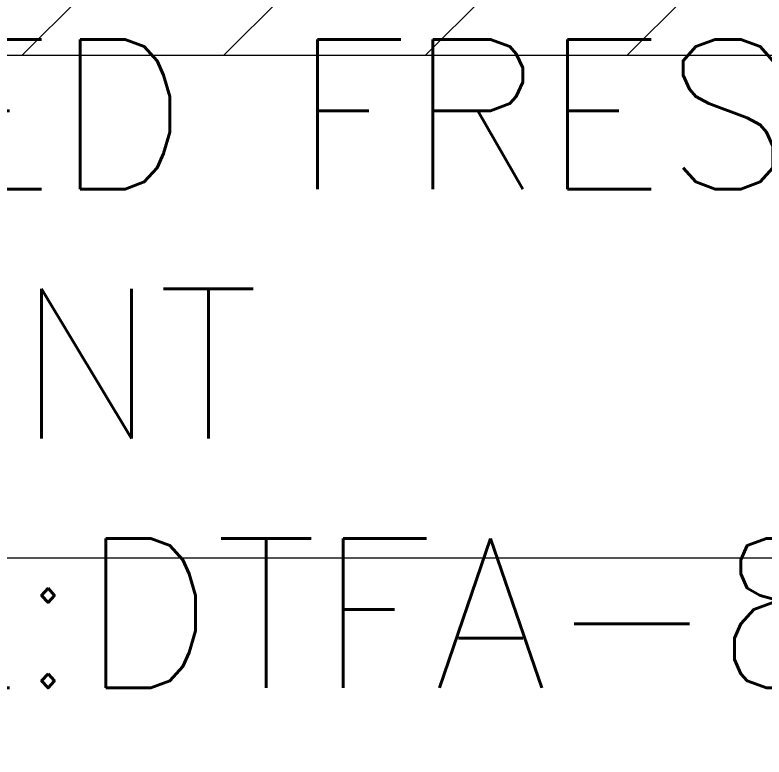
# Model space of a CAD drawing. Header units: millimetres. Extents: x -81374 to 485233, y -39075 to 157313.
# Drawn here: x 52214 to 53215, y 22638 to 23630 of the extents above; entities that cross this region are included whole.
import ezdxf
from ezdxf.enums import TextEntityAlignment as Align

# ---------------------------------------------------------------- set-up
doc = ezdxf.new("R2010")
doc.units = ezdxf.units.MM
doc.layers.add('ceiling', color=7, linetype='Continuous', lineweight=5, true_color=0x560d91)
doc.layers.add('G-IMPT', color=8, linetype='Continuous', lineweight=5)
for name, color, linetype in [('HATCH', 8, 'Continuous'), ('Hatch 01_UC', 7, 'Continuous'), ('M-HVAC-TEXT', 7, 'Continuous')]:
    doc.layers.add(name, color=color, linetype=linetype)
doc.styles.add('R', font='romans.shx')
doc.styles.get("Standard").update_dxf_attribs({"font": 'arial.ttf'})
pattern_1 = [(225, (86411.17, 39444.27), (134.70384, -134.70384), [])]

# ---------------------------------------------------------------- blocks, each defined once
blk = doc.blocks.new('floor plan 1')
at = {"layer": 'G-IMPT', "color": 8, "ltscale": 500}
blk.add_line((7150.9, -61980), (3250.9, -61980), dxfattribs=at)
for rotation, p in [(359.9992, (39680.6, -4989.6, 0)), (359.9992, (35886.7, -10139.3, 0)), (270.0008, (28873.3, -20643.5, 0)), (359.9992, (11975.3, -26935.4, 0)), (359.9992, (15267.6, -26935.4, 0)), (359.9992, (26686.3, -26987.7, 0)), (270.0008, (15861.1, -28615, 0)), (89.9992, (23697.8, -33300.6, 0)), (89.9992, (23597.9, -35337.7, 0)), (89.9992, (23597.9, -37388.3, 0)), (359.9992, (13750.4, -37781.5, 0)), (89.9992, (23697.8, -40746.8, 0)), (89.9992, (23597.8, -44302.5, 0)), (89.9992, (23597.8, -46399.1, 0)), (89.9992, (23697.8, -48339.8, 0)), (89.9992, (23697.8, -54280, 0)), (359.9992, (27418.1, -55702.4, 0)), (89.9992, (9671.9, -65856.5, 0)), (359.9992, (4684.1, -67403.4, 0)), (359.9992, (8737.2, -67403.4, 0))]:
    blk.add_attdef('PARTITIONTYPE', text='', height=200, rotation=rotation, dxfattribs=at).set_placement(p, align=Align.MIDDLE_CENTER)

msp = doc.modelspace()

# ---------------------------------------------------------------- hatches: boundary and pattern name
at = {"layer": 'HATCH'}
h = msp.add_hatch(color=8, dxfattribs=at)
h.dxf.hatch_style = 1
edge = h.paths.add_edge_path(flags=16)
edge.add_arc((51082.8, 23076.1), 750, 450, 540)
edge.add_line((50332.8, 23076.1), (50332.8, 13716.5))
edge.add_arc((51082.8, 13716.5), 750, 180, 270)
edge.add_line((51082.8, 12966.5), (54782.5, 12966.5))
edge.add_arc((54782.5, 13716.5), 750, 270, 360)
edge.add_line((55532.5, 13716.5), (55532.5, 23076.1))
edge.add_arc((54782.5, 23076.1), 750, 360, 450)
edge.add_line((54782.5, 23826.1), (51082.8, 23826.1))
edge = h.paths.add_edge_path()
edge.add_arc((51082.8, 23076.1), 825, 450, 540)
edge.add_line((50257.8, 23076.1), (50257.8, 13716.5))
edge.add_arc((51082.8, 13716.5), 825, 180, 270)
edge.add_line((51082.8, 12891.5), (54782.5, 12891.5))
edge.add_arc((54782.5, 13716.5), 825, 270, 360)
edge.add_line((55607.5, 13716.5), (55607.5, 23076.1))
edge.add_arc((54782.5, 23076.1), 825, 360, 450)
edge.add_line((54782.5, 23901.1), (51082.8, 23901.1))
at = {"layer": 'Hatch 01_UC', "linetype": 'Continuous', "lineweight": 0, "transparency": 33554597}
h = msp.add_hatch(dxfattribs=at)
h.set_pattern_fill('ANSI31', color=8, scale=60, angle=180)
h.set_pattern_definition(pattern_1)
h.paths.add_polyline_path([(56014.8, 24856.1), (49282.8, 24856.1), (49282.8, 18559.3), (49282.8, 11934), (56251.6, 11934), (56251.6, 12466.5), (56584.1, 12466.5), (56584.1, 21441.1), (56022.8, 21441.1), (56022.8, 22506.1), (56582.5, 22506.1), (56582.5, 24856.1)])
edge = h.paths.add_edge_path(flags=16)
edge.add_ellipse((51082.8, 23076.1), major_axis=(825, 0), ratio=1, start_angle=90, end_angle=180)
edge.add_line((50257.8, 23076.1), (50257.8, 13716.5))
edge.add_ellipse((51082.8, 13716.5), major_axis=(825, 0), ratio=1, start_angle=180, end_angle=270)
edge.add_line((51082.8, 12891.5), (54782.5, 12891.5))
edge.add_ellipse((54782.5, 13716.5), major_axis=(825, 0), ratio=1, start_angle=270, end_angle=360)
edge.add_line((55607.5, 13716.5), (55607.5, 23076.1))
edge.add_ellipse((54782.5, 23076.1), major_axis=(825, 0), ratio=1, start_angle=0, end_angle=90)
edge.add_line((54782.5, 23901.1), (51082.8, 23901.1))
h = msp.add_hatch(dxfattribs=at)
h.set_pattern_fill('ANSI31', color=8, scale=60, angle=180)
h.set_pattern_definition(pattern_1)
edge = h.paths.add_edge_path(flags=16)
edge.add_arc((51082.8, 23076.1), 500, 450, 540)
edge.add_line((50582.8, 23076.1), (50582.8, 13716.5))
edge.add_arc((51082.8, 13716.5), 500, 180, 270)
edge.add_line((51082.8, 13216.5), (54782.5, 13216.5))
edge.add_arc((54782.5, 13716.5), 500, 270, 360)
edge.add_line((55282.5, 13716.5), (55282.5, 23076.1))
edge.add_arc((54782.5, 23076.1), 500, 360, 450)
edge.add_line((54782.5, 23576.1), (51082.8, 23576.1))
edge = h.paths.add_edge_path()
edge.add_ellipse((51082.8, 23076.1), major_axis=(750, 0), ratio=1, start_angle=90, end_angle=180)
edge.add_line((50332.8, 23076.1), (50332.8, 13716.5))
edge.add_ellipse((51082.8, 13716.5), major_axis=(750, 0), ratio=1, start_angle=180, end_angle=270)
edge.add_line((51082.8, 12966.5), (54782.5, 12966.5))
edge.add_ellipse((54782.5, 13716.5), major_axis=(750, 0), ratio=1, start_angle=270, end_angle=360)
edge.add_line((55532.5, 13716.5), (55532.5, 23076.1))
edge.add_ellipse((54782.5, 23076.1), major_axis=(750, 0), ratio=1, start_angle=0, end_angle=90)
edge.add_line((54782.5, 23826.1), (51082.8, 23826.1))

# ---------------------------------------------------------------- linework, layer by layer
at = {"layer": 'ceiling', "color": 8, "linetype": 'Continuous'}
msp.add_lwpolyline([(51082.8, 23576.1, 0.414214), (50582.8, 23076.1), (50582.8, 13716.5, 0.414214), (51082.8, 13216.5), (54782.5, 13216.5, 0.414214), (55282.5, 13716.5), (55282.5, 23076.1, 0.414214), (54782.5, 23576.1)], format="xyb", close=True, dxfattribs=at)

# ---------------------------------------------------------------- block references
at = {"linetype": 'Continuous', "rotation": 180}
msp.add_blockref('floor plan 1', (58170.8, -39075.4), dxfattribs=at)

# ---------------------------------------------------------------- texts
at = {"layer": 'M-HVAC-TEXT', "color": 7, "insert": (53325.2, 23597.5, 0), "char_height": 200, "width": 3985.693, "attachment_point": 2, "style": 'R'}
msp.add_mtext('\\pxql;TREATED FRESH AIR FAN VRV UINT\\PMODEL:DTFA-82\\PCAPACITY :6.8 TR\\P1000 CFM\\PSIZE;1163W X 1205D X 390HT', dxfattribs=at)

doc.saveas('drawing.dxf')
